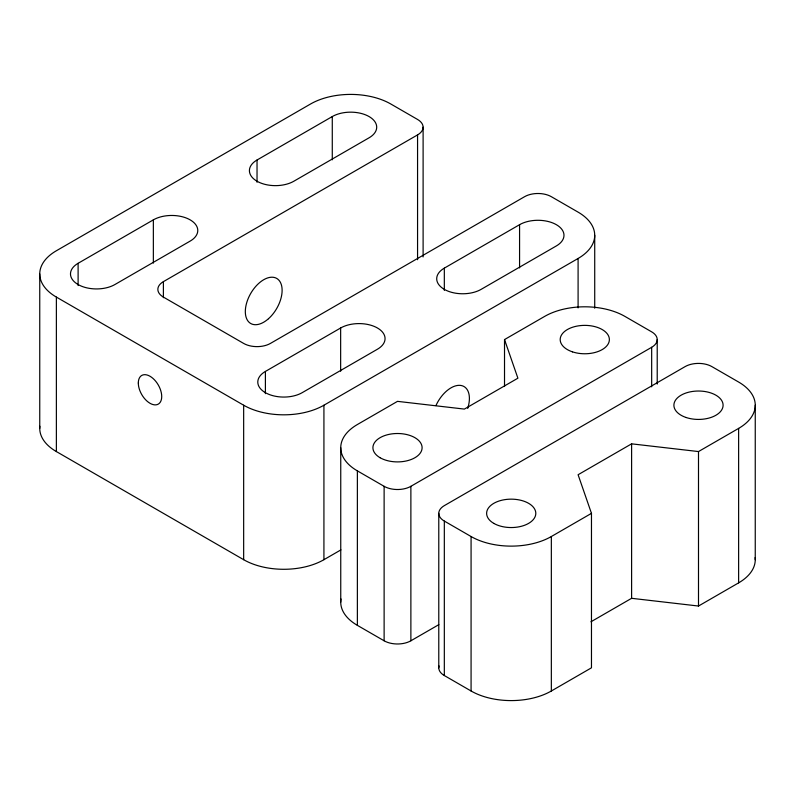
<?xml version="1.0" encoding="UTF-8"?>
<svg xmlns="http://www.w3.org/2000/svg" width="795" height="795" viewBox="0 0 795 795"><rect width="100%" height="100%" fill="white"/><g stroke="black" fill="none" stroke-linecap="round" stroke-linejoin="round"><path stroke-width="1.19" d="M78.109 263.304L153.356 219.857A26.016 15.016 0 0 1 190.144 219.857A26.016 15.016 0 0 1 190.144 241.104L114.897 284.54A26.016 15.016 0 0 1 78.109 284.54A26.016 15.016 0 0 1 78.109 263.304L78.109 285.544M257.033 160.004L332.28 116.557A26.016 15.016 0 0 1 369.069 116.557A26.016 15.016 0 0 1 369.069 137.803L293.822 181.24A26.016 15.016 0 0 1 257.033 181.24A26.016 15.016 0 0 1 257.033 160.004L257.033 182.244M163.392 297.708L163.392 281.649L417.564 134.902A18.921 10.921 0 0 0 417.564 119.459L390.812 104.006A56.753 32.764 0 0 0 310.547 104.006L56.375 250.753A56.753 32.764 0 0 0 56.375 297.091L56.375 451.57L243.658 559.69A56.753 32.764 0 0 0 323.923 559.69L340.936 549.872M265.401 371.434L340.648 327.987A26.016 15.016 0 0 1 377.436 327.987A26.016 15.016 0 0 1 377.436 349.224L302.189 392.67A26.016 15.016 0 0 1 265.401 392.67A26.016 15.016 0 0 1 265.401 371.434L265.401 393.674M444.326 268.134L519.572 224.687A26.016 15.016 0 0 1 556.361 224.687A26.016 15.016 0 0 1 556.361 245.923L481.114 289.37A26.016 15.016 0 0 1 444.326 289.37A26.016 15.016 0 0 1 444.326 268.134L444.326 290.374M56.375 297.091L243.658 405.221A56.753 32.764 0 0 0 323.923 405.221L578.094 258.474A56.753 32.764 0 0 0 578.094 212.136L551.342 196.693A18.921 10.921 0 0 0 524.591 196.693L270.409 343.43A18.921 10.921 0 0 1 243.658 343.43L163.392 297.091A18.921 10.921 0 0 1 163.392 281.649M504.517 386.529L504.517 339.574L544.655 316.4A56.753 32.764 0 0 1 624.92 316.4L651.671 331.853A18.921 10.921 0 0 1 651.671 347.296L651.671 386.837M504.517 339.574L517.893 378.191L464.389 409.087L397.5 401.356L357.372 424.53A56.753 32.764 0 0 0 357.372 470.869L384.124 486.321A18.921 10.921 0 0 0 410.876 486.321L651.671 347.296M444.326 675.541L444.326 521.073A18.921 10.921 0 0 1 444.326 505.63L685.121 366.604A18.921 10.921 0 0 1 711.873 366.604L738.625 382.047A56.753 32.764 0 0 1 738.625 428.396L698.497 451.56L631.608 443.839L578.094 474.734L591.47 513.351L591.47 667.82L551.342 690.994A56.753 32.764 0 0 1 471.077 690.994L444.326 675.541A18.921 10.921 0 0 1 439.069 665.922M444.326 521.073L471.077 536.526A56.753 32.764 0 0 0 551.342 536.526L591.47 513.351M341.015 598.963A56.753 32.764 0 0 0 357.372 625.347L384.124 640.79A18.921 10.921 0 0 0 410.876 640.79L438.83 624.651M590.943 621.789L631.608 598.307L698.497 606.038L738.625 582.864A56.753 32.764 0 0 0 755.131 557.563M755.25 405.221L755.25 559.69M738.625 428.396L738.625 582.864M698.497 451.56L698.497 606.038M657.217 339.574L657.217 384.065M631.608 443.839L631.608 598.307M594.72 235.31L594.72 308.222M578.094 258.474L578.094 307.904M551.342 536.526L551.342 690.994M519.572 224.687L519.572 267.935M471.077 536.526L471.077 690.994M438.78 513.351L438.78 667.82M423.109 127.18L423.109 256.934M417.564 134.902L417.564 259.717M410.876 486.321L410.876 640.79M384.124 486.321L384.124 640.79M357.372 470.869L357.372 625.347M340.648 327.987L340.648 371.235M340.747 447.704L340.747 602.173M332.28 116.557L332.28 159.815M323.923 405.221L323.923 559.69M243.658 405.221L243.658 559.69M153.356 219.857L153.356 263.115M39.75 273.927L39.75 428.396M435.938 405.609A26.016 15.016 -60 0 1 460.206 385.376A26.016 15.016 -60 0 1 467.679 408.441M56.375 451.57A56.753 32.764 0 0 1 39.869 426.259M572.489 351.867A24.595 14.201 0 0 0 609.377 339.574A24.595 14.201 0 0 0 572.489 327.272A24.595 14.201 0 0 0 572.489 351.867M380.109 457.741A24.595 14.201 0 0 0 421.261 451.381A24.595 14.201 0 0 0 391.13 433.991A24.595 14.201 0 0 0 380.109 457.741M493.814 523.388A24.595 14.201 0 0 0 534.965 517.028A24.595 14.201 0 0 0 504.845 499.638A24.595 14.201 0 0 0 493.814 523.388M686.194 417.524A24.595 14.201 0 0 0 723.092 405.221A24.595 14.201 0 0 0 686.194 392.929A24.595 14.201 0 0 0 686.194 417.524M268.481 318.725A26.016 15.016 -60 0 0 276.73 278.429A26.016 15.016 -60 0 0 245.953 305.717A26.016 15.016 -60 0 0 268.481 318.725M138.31 383.021A16.556 9.56 60 0 0 155.87 404.864A16.556 9.56 60 0 0 155.87 381.451A16.556 9.56 60 0 0 138.31 383.021"/></g></svg>
